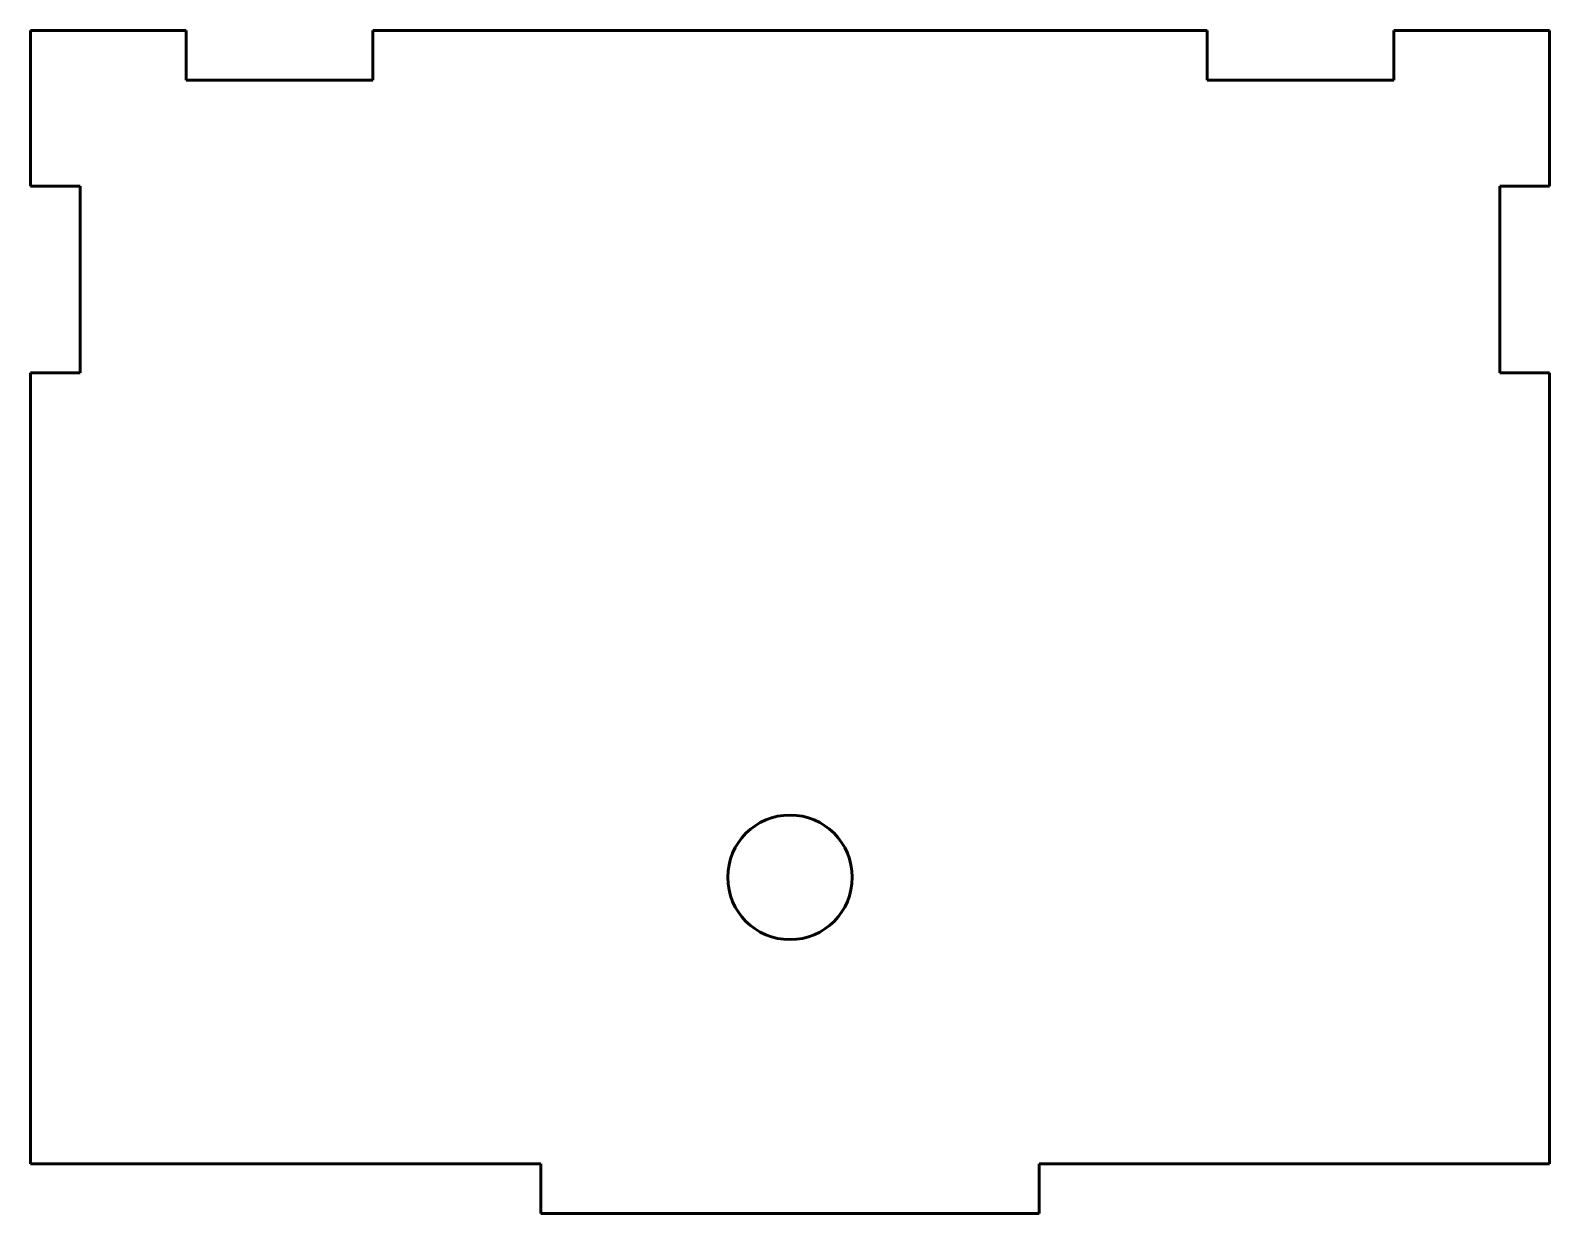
# Model space of a CAD drawing. Header units: millimetres. Extents: x -61 to 61, y -32 to 63.
import ezdxf

# ---------------------------------------------------------------- set-up
doc = ezdxf.new("R2010")
doc.units = ezdxf.units.MM
doc.linetypes.add('K5LT_BASIC', pattern=[0])

msp = doc.modelspace()

# ---------------------------------------------------------------- linework, layer by layer
at = {"color": 150, "linetype": 'K5LT_BASIC', "lineweight": 60, "true_color": 0x0080ff}
for p, q in [((-48.5, 63), (-61, 63)), ((-61, 63), (-61, 50.5)), ((-48.5, 59), (-48.5, 63)), ((33.5, 63), (-33.5, 63)), ((-33.5, 63), (-33.5, 59)), ((33.5, 59), (33.5, 63)), ((61, 63), (48.5, 63)), ((48.5, 63), (48.5, 59)), ((61, 50.5), (61, 63)), ((-33.5, 59), (-48.5, 59)), ((48.5, 59), (33.5, 59)), ((-61, 50.5), (-57, 50.5)), ((-57, 50.5), (-57, 35.5)), ((57, 35.5), (57, 50.5)), ((57, 50.5), (61, 50.5)), ((-61, 35.5), (-61, -28)), ((-57, 35.5), (-61, 35.5)), ((61, 35.5), (57, 35.5)), ((61, -28), (61, 35.5)), ((-61, -28), (-20, -28)), ((-20, -28), (-20, -32)), ((20, -32), (20, -28)), ((20, -28), (61, -28)), ((-20, -32), (20, -32))]:
    msp.add_line(p, q, dxfattribs=at)
msp.add_circle((0, -5), 5, dxfattribs=at)

doc.saveas('drawing.dxf')
